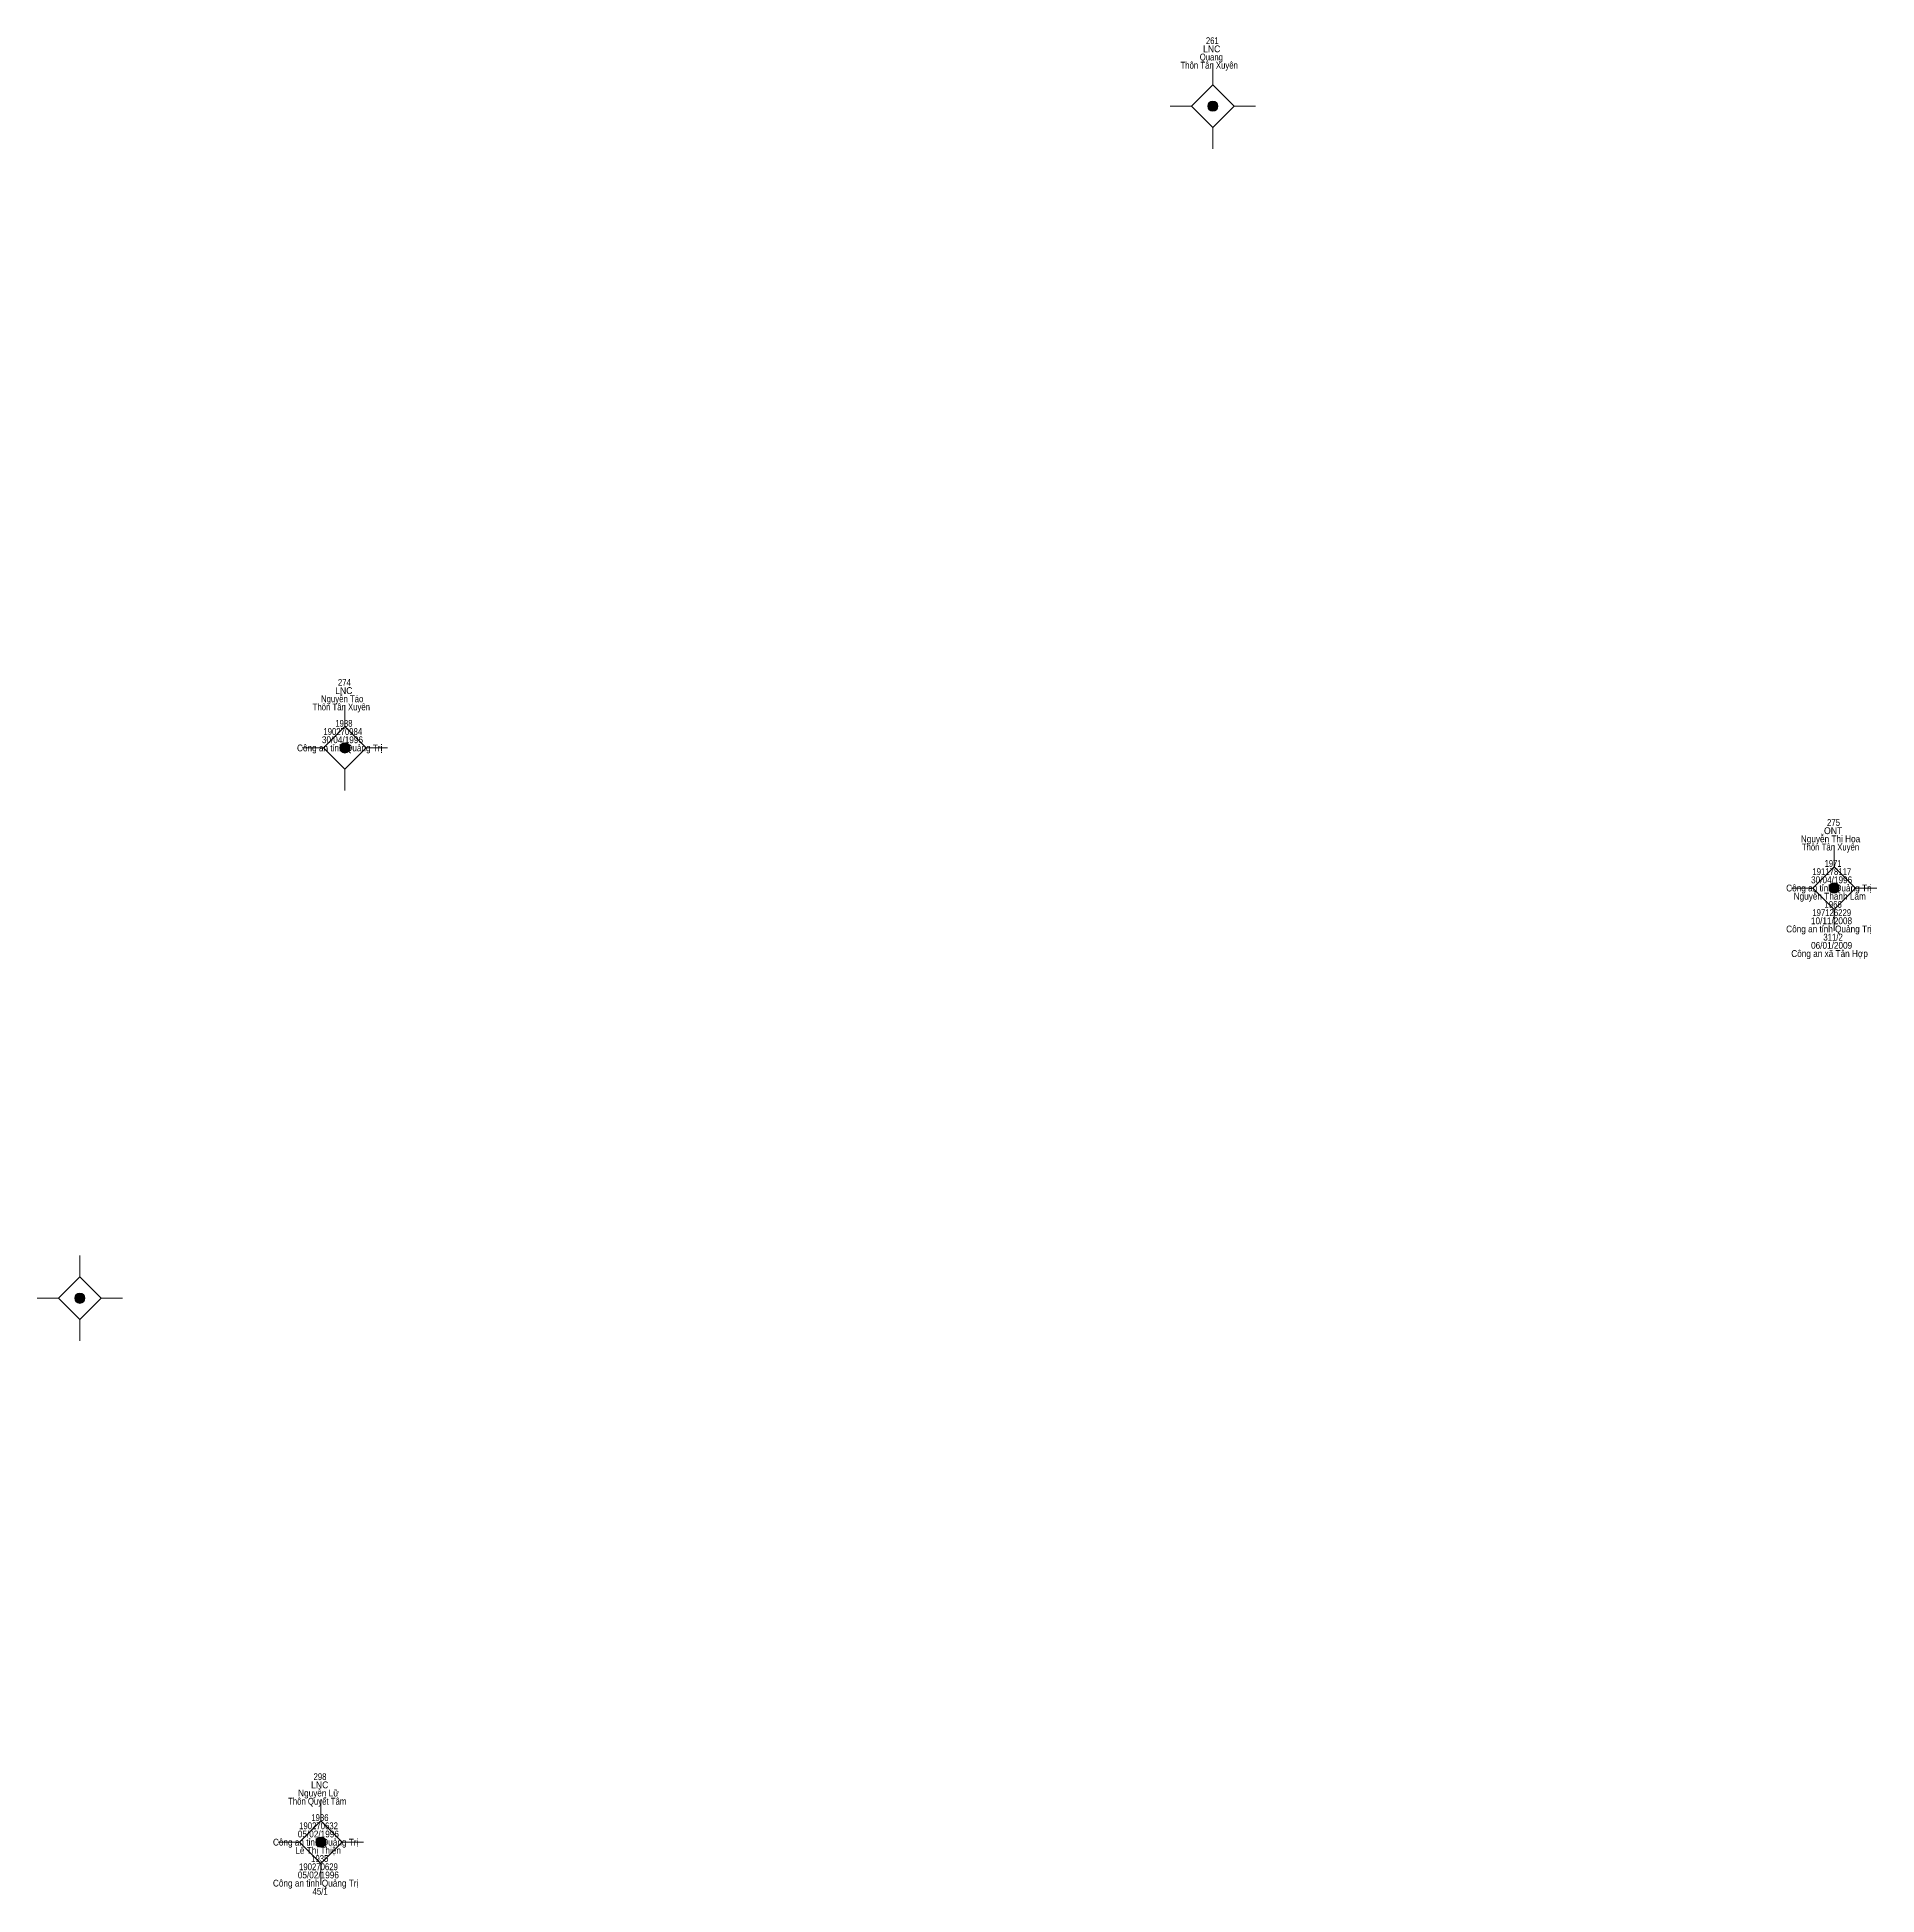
# Model space of a CAD drawing. Header units: metres. Extents: x 550999 to 552168, y 1840994 to 1841978.
# Drawn here: x 551138.8 to 551246.7, y 1841101.7 to 1841210.6 of the extents above; entities that cross this region are included whole.
import ezdxf
from ezdxf.enums import TextEntityAlignment as Align

# ---------------------------------------------------------------- set-up
doc = ezdxf.new("R2010")
doc.units = ezdxf.units.M
doc.header["$LTSCALE"] = 0.16
doc.layers.add('11', color=7, linetype='Continuous', lineweight=13)
doc.layers.add('15', color=7, linetype='Continuous')

msp = doc.modelspace()

# ---------------------------------------------------------------- hatches: boundary and pattern name
at = {"layer": '11'}
for points in [[(551208.0395, 1841206.56, 1), (551207.4395, 1841206.56, 1)], [(551157.1795, 1841168.95, 1), (551156.5795, 1841168.95, 1)], [(551244.4495, 1841160.74, 1), (551243.8495, 1841160.74, 1)], [(551141.6395, 1841136.7, 1), (551141.0395, 1841136.7, 1)], [(551155.7695, 1841104.82, 1), (551155.1695, 1841104.82, 1)]]:
    msp.add_hatch(color=256, dxfattribs=at).paths.add_polyline_path(points)

# ---------------------------------------------------------------- linework, layer by layer
for p, q in [((551207.74, 1841209.06), (551207.74, 1841207.81)), ((551206.49, 1841206.56), (551205.24, 1841206.56)), ((551210.24, 1841206.56), (551208.99, 1841206.56)), ((551207.74, 1841205.31), (551207.74, 1841204.06)), ((551156.88, 1841171.45), (551156.88, 1841170.2)), ((551155.63, 1841168.95), (551154.38, 1841168.95)), ((551159.38, 1841168.95), (551158.13, 1841168.95)), ((551156.88, 1841167.7), (551156.88, 1841166.45)), ((551244.15, 1841163.24), (551244.15, 1841161.99)), ((551242.9, 1841160.74), (551241.65, 1841160.74)), ((551246.65, 1841160.74), (551245.4, 1841160.74)), ((551244.15, 1841159.49), (551244.15, 1841158.24)), ((551141.34, 1841139.2), (551141.34, 1841137.95)), ((551140.09, 1841136.7), (551138.84, 1841136.7)), ((551143.84, 1841136.7), (551142.59, 1841136.7)), ((551141.34, 1841135.45), (551141.34, 1841134.2)), ((551155.47, 1841107.32), (551155.47, 1841106.07)), ((551154.22, 1841104.82), (551152.97, 1841104.82)), ((551157.97, 1841104.82), (551156.72, 1841104.82)), ((551155.47, 1841103.57), (551155.47, 1841102.32))]:
    msp.add_line(p, q, dxfattribs=at)
for points in [[(551207.74, 1841207.81), (551206.49, 1841206.56), (551207.74, 1841205.31), (551208.99, 1841206.56)], [(551156.88, 1841170.2), (551155.63, 1841168.95), (551156.88, 1841167.7), (551158.13, 1841168.95)], [(551244.15, 1841161.99), (551242.9, 1841160.74), (551244.15, 1841159.49), (551245.4, 1841160.74)], [(551141.34, 1841137.95), (551140.09, 1841136.7), (551141.34, 1841135.45), (551142.59, 1841136.7)], [(551155.47, 1841106.07), (551154.22, 1841104.82), (551155.47, 1841103.57), (551156.72, 1841104.82)]]:
    msp.add_lwpolyline(points, close=True, dxfattribs=at)
for centre in [(551207.7395, 1841206.56), (551156.8795, 1841168.95), (551244.1495, 1841160.74), (551141.3395, 1841136.7), (551155.4695, 1841104.82)]:
    msp.add_circle(centre, 0.3, dxfattribs=at)

# ---------------------------------------------------------------- texts
at = {"layer": '15'}
for s, width, p in [('LNC', 0.95, (551207.67, 1841209.72)), ('261', 0.8, (551207.705, 1841210.2)), ('Thôn Tân Xuyên', 0.85, (551207.525, 1841208.76)), ('Quang', 0.85, (551207.65, 1841209.24)), ('274', 0.85, (551156.845, 1841172.59)), ('Nguyễn Táo', 0.85, (551156.715, 1841171.63)), ('LNC', 0.95, (551156.81, 1841172.11)), ('Thôn Tân Xuyên', 0.85, (551156.665, 1841171.15)), ('190270984', 0.85, (551156.75, 1841169.71)), ('1938', 0.85, (551156.815, 1841170.19)), ('Công an tỉnh Quảng Trị', 0.9, (551156.57, 1841168.75)), ('30/04/1996', 0.9, (551156.73, 1841169.23)), ('ONT', 0.95, (551244.09, 1841163.9)), ('275', 0.85, (551244.11, 1841164.38)), ('Nguyễn Thị Hoa', 0.9, (551243.935, 1841163.42)), ('Thôn Tân Xuyên', 0.85, (551243.935, 1841162.94)), ('1971', 0.8, (551244.085, 1841161.98)), ('Công an tỉnh Quảng Trị', 0.9, (551243.84, 1841160.54)), ('30/04/1996', 0.9, (551244, 1841161.02)), ('191178117', 0.85, (551244.01, 1841161.5)), ('Nguyễn Thanh Lâm', 0.9, (551243.89, 1841160.06)), ('1966', 0.85, (551244.09, 1841159.58)), ('10/11/2008', 0.9, (551243.995, 1841158.62)), ('197126229', 0.85, (551244.005, 1841159.1)), ('Công an tỉnh Quảng Trị', 0.9, (551243.84, 1841158.14)), ('311/2', 0.85, (551244.085, 1841157.66)), ('Công an xã Tân Hợp', 0.9, (551243.88, 1841156.7)), ('06/01/2009', 0.9, (551244, 1841157.18)), ('298', 0.85, (551155.415, 1841108.46)), ('Nguyễn Lữ', 0.9, (551155.325, 1841107.5)), ('LNC', 0.95, (551155.4, 1841107.98)), ('Thôn Quyết Tâm', 0.85, (551155.25, 1841107.02)), ('05/02/1996', 0.9, (551155.32, 1841105.1)), ('190270632', 0.85, (551155.33, 1841105.58)), ('1936', 0.85, (551155.41, 1841106.06)), ('Công an tỉnh Quảng Trị', 0.9, (551155.16, 1841104.62)), ('Lê Thị Thiện', 0.9, (551155.305, 1841104.14)), ('190270629', 0.85, (551155.325, 1841103.18)), ('1935', 0.85, (551155.4, 1841103.66)), ('Công an tỉnh Quảng Trị', 0.9, (551155.16, 1841102.22)), ('05/02/1996', 0.9, (551155.32, 1841102.7)), ('45/1', 0.85, (551155.425, 1841101.74))]:
    msp.add_text(s, height=0.4, dxfattribs=dict(at, width=width)).set_placement(p, align=Align.CENTER)

doc.saveas('drawing.dxf')
